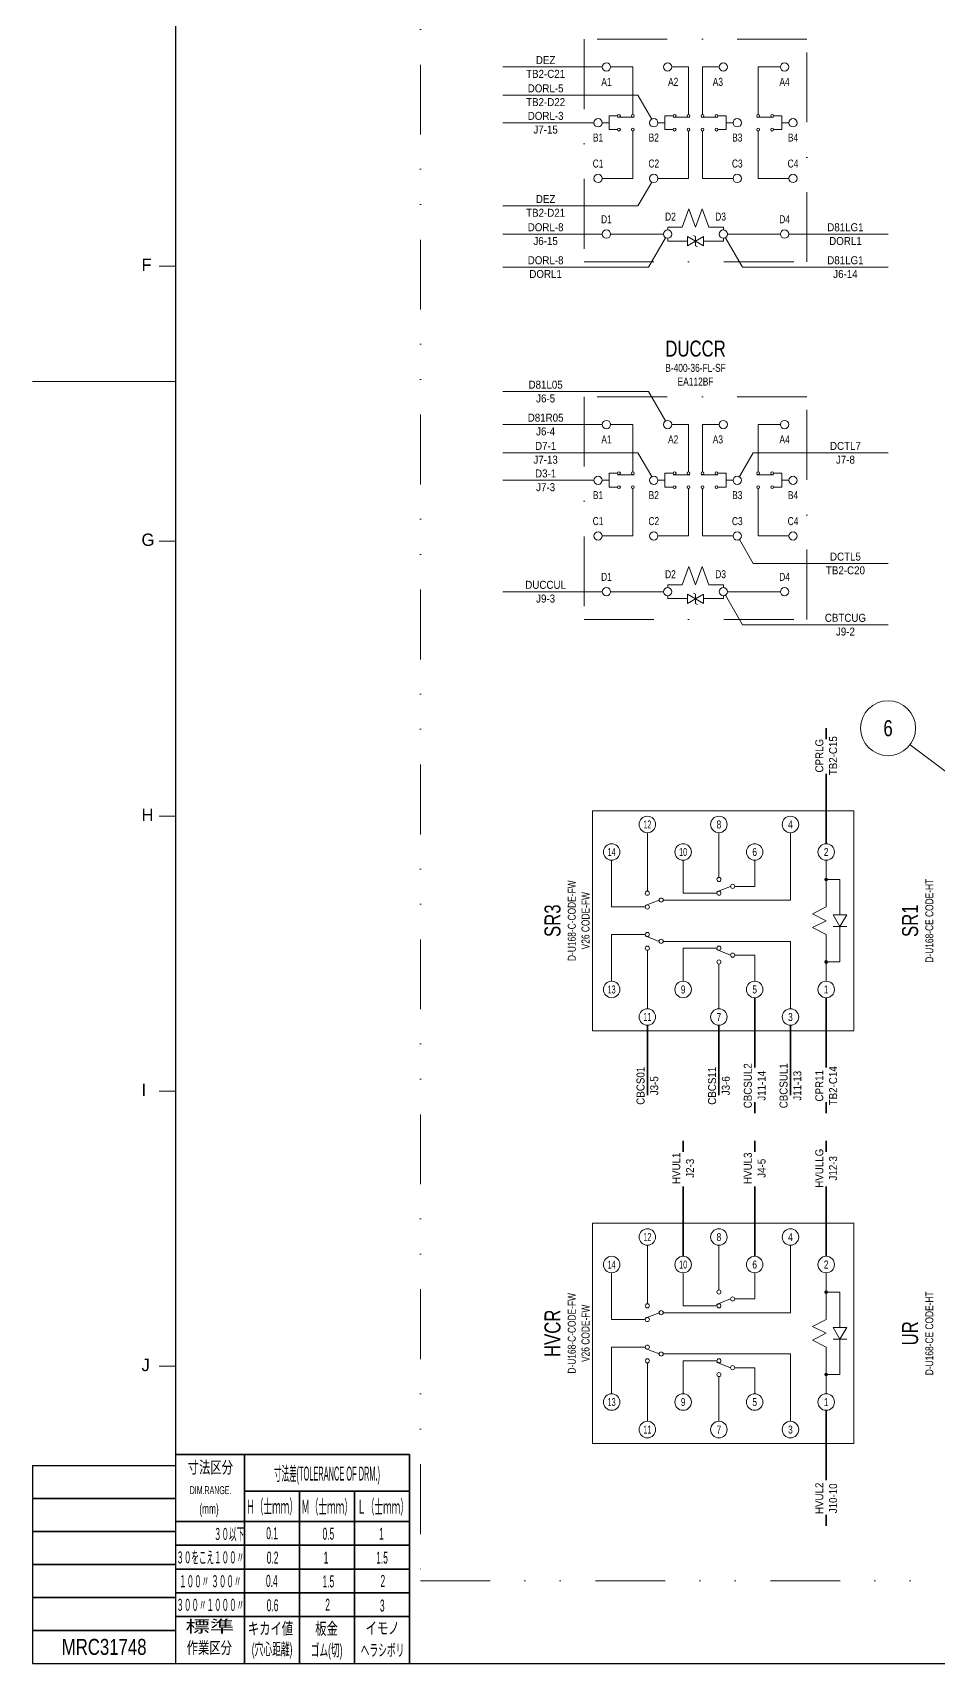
# Model space of a CAD drawing. Header units: millimetres. Extents: x 10 to 821, y 12 to 580.
# Drawn here: x 9.5 to 174.1, y 20 to 316.4 of the extents above; entities that cross this region are included whole.
import ezdxf
from ezdxf.enums import TextEntityAlignment as Align

# ---------------------------------------------------------------- set-up
doc = ezdxf.new("R2010")
doc.units = ezdxf.units.MM
for name, pattern in [('DASHDOT', [25.3, 12.7, -6.3, 0, -6.3]), ('DASHED', [19, 12.7, -6.3]), ('DIVIDE', [31.6, 12.7, -6.3, 0, -6.3, 0, -6.3])]:
    doc.linetypes.add(name, pattern=pattern)
for name, color, linetype in [('GR1_02', 7, 'Continuous'), ('GR1_03', 7, 'Continuous'), ('GR1_04', 7, 'Continuous'), ('GR1_14', 7, 'Continuous'), ('GR1_15', 7, 'Continuous'), ('図面枠B6M', 7, 'Continuous')]:
    doc.layers.add(name, color=color, linetype=linetype)
doc.styles.add('HG丸ｺﾞｼｯｸM-PRO', font='')
doc.styles.get('HG丸ｺﾞｼｯｸM-PRO').set_extended_font_data('HG丸ｺﾞｼｯｸM-PRO')
pattern_1 = [(45, (0, 0), (-0.10606602, 0.10606602), [])]

# ---------------------------------------------------------------- blocks, each defined once
blk = doc.blocks.new('BLKF023')
at = {"layer": '図面枠B6M', "color": 2, "linetype": 'Continuous', "lineweight": 25}
for p, q in [((35.5, 574), (35.5, 20)), ((9.5, 56), (9.5, 20)), ((9.5, 56), (35.5, 56)), ((9.5, 20), (821, 20))]:
    blk.add_line(p, q, dxfattribs=at)
at = {"layer": '図面枠B6M', "color": 4, "linetype": 'Continuous', "lineweight": 13}
for p, q in [((32.5, 274), (35.5, 274)), ((9.5, 253), (35.5, 253)), ((32.5, 224), (35.5, 224)), ((32.5, 174), (35.5, 174)), ((32.5, 124), (35.5, 124)), ((32.5, 74), (35.5, 74))]:
    blk.add_line(p, q, dxfattribs=at)
at = {"layer": '図面枠B6M', "color": 3, "linetype": 'Continuous', "lineweight": 35}
for p, q in [((35.5, 58), (78, 58)), ((48, 58), (48, 20)), ((78, 58), (78, 20)), ((48, 51.3), (78, 51.3)), ((58, 51.3), (58, 20)), ((68, 51.3), (68, 20)), ((9.5, 50), (35.5, 50)), ((35.5, 45.8), (78, 45.8)), ((9.5, 44), (35.5, 44)), ((35.5, 41.47), (78, 41.47)), ((9.5, 38), (35.5, 38)), ((35.5, 37.15), (78, 37.15)), ((35.5, 32.82), (78, 32.82)), ((9.5, 32), (35.5, 32)), ((35.5, 28.5), (78, 28.5)), ((9.5, 26), (35.5, 26))]:
    blk.add_line(p, q, dxfattribs=at)
at = {"layer": '図面枠B6M', "color": 4, "linetype": 'Continuous', "lineweight": 13, "style": 'HG丸ｺﾞｼｯｸM-PRO'}
for s, width, p in [('F', 0.998986, (29.29, 272.45)), ('G', 1.003714, (29.29, 222.45)), ('H', 1.00207, (29.29, 172.45)), ('I', 1.00207, (29.29, 122.45)), ('J', 1.005117, (29.29, 72.45))]:
    blk.add_text(s, height=2.25, dxfattribs=dict(at, width=width)).set_placement(p, align=Align.BOTTOM_LEFT)
for s, height, width, p in [('寸法区分', 2.182, 0.692256, (41.81, 53.9)), ('(mm)', 1.818, 0.619256, (41.57, 46.64)), ('標準', 2.182, 1.489301, (41.71, 25)), ('作業区分', 2.182, 0.692256, (41.62, 21.1)), ('(穴心距離)', 2.182, 0.521231, (53.03, 20.86)), ('ゴム(切)', 2.182, 0.521232, (62.93, 20.67)), ('ヘラシボリ', 2.182, 0.521228, (73.11, 20.67))]:
    blk.add_text(s, height=height, dxfattribs=dict(at, width=width)).set_placement(p, align=Align.BOTTOM_CENTER)
for s, height, width, p in [('寸法差(TOLERANCE OF DRM.)', 2.5455, 0.382528, (63.02, 54.5)), ('DIM.RANGE.', 1.455, 0.522543, (41.85, 51.49)), ('Ｈ（士ｍｍ）', 2.545, 0.439786, (53.03, 48.51)), ('Ｍ（士ｍｍ）', 2.545, 0.439786, (63.02, 48.46)), ('Ｌ（士ｍｍ）', 2.545, 0.439786, (73.2, 48.46)), ('３０以下', 2.182, 0.44793, (45.2, 43.52)), ('0.1', 2.182, 0.522424, (53.03, 43.67)), ('0.5', 2.182, 0.522424, (63.26, 43.57)), ('1', 2.18, 0.521199, (72.92, 43.57)), ('３０をこえ１００〃', 2.182, 0.44793, (41.79, 39.27)), ('0.2', 2.182, 0.522424, (53.12, 39.23)), ('1', 2.18, 0.521199, (62.83, 39.23)), ('1.5', 2.182, 0.522424, (73.02, 39.23)), ('１００〃 ３００〃', 2.182, 0.448161, (41.79, 34.93)), ('0.4', 2.182, 0.522424, (52.98, 34.99)), ('1.5', 2.182, 0.522424, (63.26, 34.9)), ('2', 2.18, 0.521199, (73.16, 34.99)), ('３００〃１０００〃', 2.182, 0.44793, (41.79, 30.64)), ('0.6', 2.182, 0.522424, (53.12, 30.56)), ('2', 2.18, 0.521199, (63.12, 30.65)), ('3', 2.18, 0.521199, (73.06, 30.51)), ('キカイ値', 2.182, 0.692256, (52.74, 26.33)), ('板金', 2.182, 0.692256, (62.93, 26.33)), ('イモノ', 2.182, 0.692256, (73.11, 26.42))]:
    blk.add_text(s, height=height, dxfattribs=dict(at, width=width)).set_placement(p, align=Align.MIDDLE_CENTER)
blk = doc.blocks.new('BLKF084')
at = {"layer": 'GR1_02', "color": 4, "linetype": 'DASHDOT', "lineweight": 13}
for p, q in [((150.25, 250.25), (109.75, 250.25)), ((109.75, 250.25), (109.75, 209.75)), ((150.25, 209.75), (150.25, 250.25)), ((109.75, 209.75), (150.25, 209.75))]:
    blk.add_line(p, q, dxfattribs=at)
at = {"layer": 'GR1_02', "color": 4, "linetype": 'Continuous', "lineweight": 13}
for p, q in [((114.57, 245.19), (118.61, 245.19)), ((118.61, 245.19), (118.61, 236.58)), ((125.7, 245.19), (128.73, 245.19)), ((128.73, 245.19), (128.73, 236.58)), ((134.3, 245.19), (131.27, 245.19)), ((131.27, 245.19), (131.27, 236.58)), ((145.43, 245.19), (141.39, 245.19)), ((141.39, 245.19), (141.39, 236.58)), ((113.04, 235.06), (114.31, 235.06)), ((115.83, 236.33), (114.31, 236.33)), ((114.31, 236.33), (114.31, 233.8)), ((115.83, 236.08), (118.86, 236.08)), ((123.17, 235.06), (124.43, 235.06)), ((125.95, 236.33), (124.43, 236.33)), ((124.43, 236.33), (124.43, 233.8)), ((125.95, 236.08), (128.99, 236.08)), ((134.05, 236.08), (131.01, 236.08)), ((134.05, 236.33), (135.57, 236.33)), ((135.57, 236.33), (135.57, 233.8)), ((136.83, 235.06), (135.57, 235.06)), ((144.18, 236.08), (141.14, 236.08)), ((144.18, 236.33), (145.69, 236.33)), ((145.69, 236.33), (145.69, 233.8)), ((146.96, 235.06), (145.69, 235.06)), ((115.83, 233.8), (114.31, 233.8)), ((118.61, 233.54), (118.61, 224.94)), ((125.95, 233.8), (124.43, 233.8)), ((128.73, 233.54), (128.73, 224.94)), ((131.27, 233.54), (131.27, 224.94)), ((134.05, 233.8), (135.57, 233.8)), ((141.39, 233.54), (141.39, 224.94)), ((144.18, 233.8), (145.69, 233.8)), ((113.04, 224.94), (118.61, 224.94)), ((123.17, 224.94), (128.73, 224.94)), ((136.83, 224.94), (131.27, 224.94)), ((146.96, 224.94), (141.39, 224.94)), ((128.8, 219.42), (127.6, 216.08)), ((130, 216.08), (128.8, 219.42)), ((131.2, 219.42), (130, 216.08)), ((132.4, 216.08), (131.2, 219.42)), ((114.57, 214.81), (124.18, 214.81)), ((124.94, 215.57), (124.94, 216.08)), ((124.94, 216.08), (127.6, 216.08)), ((132.4, 216.08), (135.06, 216.08)), ((135.06, 215.57), (135.06, 216.08)), ((145.43, 214.81), (135.82, 214.81))]:
    blk.add_line(p, q, dxfattribs=at)
for centre, radius in [((113.81, 245.19), 0.759), ((124.94, 245.19), 0.759), ((135.06, 245.19), 0.759), ((146.19, 245.19), 0.759), ((112.28, 235.06), 0.759), ((116.08, 236.33), 0.253), ((118.61, 236.33), 0.253), ((122.41, 235.06), 0.759), ((126.2, 236.33), 0.253), ((128.73, 236.33), 0.253), ((131.27, 236.33), 0.253), ((133.8, 236.33), 0.253), ((137.59, 235.06), 0.759), ((141.39, 236.33), 0.253), ((143.92, 236.33), 0.253), ((147.72, 235.06), 0.759), ((116.08, 233.8), 0.253), ((118.61, 233.8), 0.253), ((126.2, 233.8), 0.253), ((128.73, 233.8), 0.253), ((131.27, 233.8), 0.253), ((133.8, 233.8), 0.253), ((141.39, 233.8), 0.253), ((143.92, 233.8), 0.253), ((112.28, 224.94), 0.759), ((122.41, 224.94), 0.759), ((137.59, 224.94), 0.759), ((147.72, 224.94), 0.759), ((113.81, 214.81), 0.759), ((124.94, 214.81), 0.759), ((135.06, 214.81), 0.759), ((146.19, 214.81), 0.759)]:
    blk.add_circle(centre, radius, dxfattribs=at)
blk = doc.blocks.new('BLKF083')
at = {"layer": 'GR1_02', "color": 4, "linetype": 'Continuous', "lineweight": 13}
blk.add_blockref('BLKF084', (0, 0), dxfattribs=at)
at = {"layer": 'GR1_02', "color": 4, "linetype": 'Continuous', "lineweight": 13, "style": 'HG丸ｺﾞｼｯｸM-PRO'}
for s, width, p in [('A1', 0.78372, (113.81, 242.49)), ('A2', 0.78372, (125.94, 242.49)), ('A3', 0.78372, (134.06, 242.49)), ('A4', 0.78372, (146.19, 242.49)), ('B1', 0.783285, (112.28, 232.36)), ('B2', 0.783285, (122.41, 232.36)), ('B3', 0.783285, (137.59, 232.36)), ('B4', 0.783285, (147.72, 232.36)), ('C1', 0.78334, (112.28, 227.64)), ('C2', 0.78334, (122.41, 227.64)), ('C3', 0.78334, (137.59, 227.64)), ('C4', 0.78334, (147.72, 227.64)), ('D1', 0.784601, (113.81, 217.51)), ('D2', 0.784601, (125.44, 217.99)), ('D3', 0.784601, (134.56, 217.99)), ('D4', 0.784601, (146.19, 217.51))]:
    blk.add_text(s, height=1.455, dxfattribs=dict(at, width=width)).set_placement(p, align=Align.MIDDLE_CENTER)
blk = doc.blocks.new('BLKF086')
at = {"layer": 'GR1_02', "color": 4, "linetype": 'Continuous', "lineweight": 13}
for p, q in [((128.54, 212.68), (128.54, 214.37)), ((130, 213.52), (128.54, 214.37)), ((128.54, 212.68), (130, 213.52)), ((130, 214.37), (129.65, 214.57)), ((130, 213.52), (131.46, 214.37)), ((130, 212.68), (130, 214.37)), ((130, 212.68), (130, 214.37)), ((131.46, 212.68), (130, 213.52)), ((131.46, 212.68), (131.46, 214.37)), ((130, 212.68), (130.35, 212.48))]:
    blk.add_line(p, q, dxfattribs=at)
blk = doc.blocks.new('BLKF085')
at = {"layer": 'GR1_02', "color": 4, "linetype": 'Continuous', "lineweight": 13}
for p, q in [((124.94, 214.05), (124.94, 213.55)), ((124.94, 213.55), (128.54, 213.55)), ((131.46, 213.55), (133.17, 213.55)), ((132.4, 213.55), (135.06, 213.55)), ((135.06, 214.05), (135.06, 213.55))]:
    blk.add_line(p, q, dxfattribs=at)
blk.add_blockref('BLKF086', (0, 0), dxfattribs=at)
blk = doc.blocks.new('BLKF088')
at = {"layer": 'GR1_02', "color": 4, "linetype": 'DASHDOT', "lineweight": 13}
for p, q in [((150.25, 315.25), (109.75, 315.25)), ((109.75, 315.25), (109.75, 274.75)), ((150.25, 274.75), (150.25, 315.25)), ((109.75, 274.75), (150.25, 274.75))]:
    blk.add_line(p, q, dxfattribs=at)
at = {"layer": 'GR1_02', "color": 4, "linetype": 'Continuous', "lineweight": 13}
for p, q in [((114.57, 310.19), (118.61, 310.19)), ((118.61, 310.19), (118.61, 301.58)), ((125.7, 310.19), (128.73, 310.19)), ((128.73, 310.19), (128.73, 301.58)), ((134.3, 310.19), (131.27, 310.19)), ((131.27, 310.19), (131.27, 301.58)), ((145.43, 310.19), (141.39, 310.19)), ((141.39, 310.19), (141.39, 301.58)), ((113.04, 300.06), (114.31, 300.06)), ((115.83, 301.33), (114.31, 301.33)), ((114.31, 301.33), (114.31, 298.8)), ((115.83, 301.08), (118.86, 301.08)), ((123.17, 300.06), (124.43, 300.06)), ((125.95, 301.33), (124.43, 301.33)), ((124.43, 301.33), (124.43, 298.8)), ((125.95, 301.08), (128.99, 301.08)), ((134.05, 301.08), (131.01, 301.08)), ((134.05, 301.33), (135.57, 301.33)), ((135.57, 301.33), (135.57, 298.8)), ((136.83, 300.06), (135.57, 300.06)), ((144.18, 301.08), (141.14, 301.08)), ((144.18, 301.33), (145.69, 301.33)), ((145.69, 301.33), (145.69, 298.8)), ((146.96, 300.06), (145.69, 300.06)), ((115.83, 298.8), (114.31, 298.8)), ((118.61, 298.54), (118.61, 289.94)), ((125.95, 298.8), (124.43, 298.8)), ((128.73, 298.54), (128.73, 289.94)), ((131.27, 298.54), (131.27, 289.94)), ((134.05, 298.8), (135.57, 298.8)), ((141.39, 298.54), (141.39, 289.94)), ((144.18, 298.8), (145.69, 298.8)), ((113.04, 289.94), (118.61, 289.94)), ((123.17, 289.94), (128.73, 289.94)), ((136.83, 289.94), (131.27, 289.94)), ((146.96, 289.94), (141.39, 289.94)), ((128.8, 284.42), (127.6, 281.08)), ((130, 281.08), (128.8, 284.42)), ((131.2, 284.42), (130, 281.08)), ((132.4, 281.08), (131.2, 284.42)), ((114.57, 279.81), (124.18, 279.81)), ((124.94, 280.57), (124.94, 281.08)), ((124.94, 281.08), (127.6, 281.08)), ((132.4, 281.08), (135.06, 281.08)), ((135.06, 280.57), (135.06, 281.08)), ((145.43, 279.81), (135.82, 279.81))]:
    blk.add_line(p, q, dxfattribs=at)
for centre, radius in [((113.81, 310.19), 0.759), ((124.94, 310.19), 0.759), ((135.06, 310.19), 0.759), ((146.19, 310.19), 0.759), ((112.28, 300.06), 0.759), ((116.08, 301.33), 0.253), ((118.61, 301.33), 0.253), ((122.41, 300.06), 0.759), ((126.2, 301.33), 0.253), ((128.73, 301.33), 0.253), ((131.27, 301.33), 0.253), ((133.8, 301.33), 0.253), ((137.59, 300.06), 0.759), ((141.39, 301.33), 0.253), ((143.92, 301.33), 0.253), ((147.72, 300.06), 0.759), ((116.08, 298.8), 0.253), ((118.61, 298.8), 0.253), ((126.2, 298.8), 0.253), ((128.73, 298.8), 0.253), ((131.27, 298.8), 0.253), ((133.8, 298.8), 0.253), ((141.39, 298.8), 0.253), ((143.92, 298.8), 0.253), ((112.28, 289.94), 0.759), ((122.41, 289.94), 0.759), ((137.59, 289.94), 0.759), ((147.72, 289.94), 0.759), ((113.81, 279.81), 0.759), ((124.94, 279.81), 0.759), ((135.06, 279.81), 0.759), ((146.19, 279.81), 0.759)]:
    blk.add_circle(centre, radius, dxfattribs=at)
blk = doc.blocks.new('BLKF087')
at = {"layer": 'GR1_02', "color": 4, "linetype": 'Continuous', "lineweight": 13}
blk.add_blockref('BLKF088', (0, 0), dxfattribs=at)
at = {"layer": 'GR1_02', "color": 4, "linetype": 'Continuous', "lineweight": 13, "style": 'HG丸ｺﾞｼｯｸM-PRO'}
for s, width, p in [('A1', 0.78372, (113.81, 307.49)), ('A2', 0.78372, (125.94, 307.49)), ('A3', 0.78372, (134.06, 307.49)), ('A4', 0.78372, (146.19, 307.49)), ('B1', 0.783285, (112.28, 297.36)), ('B2', 0.783285, (122.41, 297.36)), ('B3', 0.783285, (137.59, 297.36)), ('B4', 0.783285, (147.72, 297.36)), ('C1', 0.78334, (112.28, 292.64)), ('C2', 0.78334, (122.41, 292.64)), ('C3', 0.78334, (137.59, 292.64)), ('C4', 0.78334, (147.72, 292.64)), ('D1', 0.784601, (113.81, 282.51)), ('D2', 0.784601, (125.44, 282.99)), ('D3', 0.784601, (134.56, 282.99)), ('D4', 0.784601, (146.19, 282.51))]:
    blk.add_text(s, height=1.455, dxfattribs=dict(at, width=width)).set_placement(p, align=Align.MIDDLE_CENTER)
blk = doc.blocks.new('BLKF090')
at = {"layer": 'GR1_02', "color": 4, "linetype": 'Continuous', "lineweight": 13}
for p, q in [((128.54, 277.68), (128.54, 279.37)), ((130, 278.52), (128.54, 279.37)), ((130, 279.37), (129.65, 279.57)), ((130, 278.52), (131.46, 279.37)), ((130, 277.68), (130, 279.37)), ((130, 277.68), (130, 279.37)), ((131.46, 277.68), (131.46, 279.37)), ((128.54, 277.68), (130, 278.52)), ((131.46, 277.68), (130, 278.52)), ((130, 277.68), (130.35, 277.48))]:
    blk.add_line(p, q, dxfattribs=at)
blk = doc.blocks.new('BLKF089')
at = {"layer": 'GR1_02', "color": 4, "linetype": 'Continuous', "lineweight": 13}
for p, q in [((124.94, 279.05), (124.94, 278.55)), ((135.06, 279.05), (135.06, 278.55)), ((124.94, 278.55), (128.54, 278.55)), ((131.46, 278.55), (133.17, 278.55)), ((132.4, 278.55), (135.06, 278.55))]:
    blk.add_line(p, q, dxfattribs=at)
blk.add_blockref('BLKF090', (0, 0), dxfattribs=at)
blk = doc.blocks.new('BLKF114')
at = {"layer": 'GR1_02', "color": 4, "linetype": 'Continuous', "lineweight": 13}
for p, q in [((128.54, 277.68), (128.54, 279.37)), ((130, 278.52), (128.54, 279.37)), ((130, 279.37), (129.65, 279.57)), ((130, 278.52), (131.46, 279.37)), ((130, 277.68), (130, 279.37)), ((130, 277.68), (130, 279.37)), ((131.46, 277.68), (131.46, 279.37)), ((128.54, 277.68), (130, 278.52)), ((131.46, 277.68), (130, 278.52)), ((130, 277.68), (130.35, 277.48))]:
    blk.add_line(p, q, dxfattribs=at)
blk = doc.blocks.new('BLKF113')
at = {"layer": 'GR1_02', "color": 4, "linetype": 'Continuous', "lineweight": 13}
for p, q in [((124.94, 279.05), (124.94, 278.55)), ((135.06, 279.05), (135.06, 278.55)), ((124.94, 278.55), (128.54, 278.55)), ((131.46, 278.55), (133.17, 278.55)), ((132.4, 278.55), (135.06, 278.55))]:
    blk.add_line(p, q, dxfattribs=at)
blk.add_blockref('BLKF114', (0, 0), dxfattribs=at)
blk = doc.blocks.new('BLKF150')
at = {"layer": 'GR1_02', "linetype": 'Continuous', "lineweight": 13}
h = blk.add_hatch(dxfattribs=at)
h.set_pattern_fill('_USER', color=4, scale=0.15, angle=45, style=0, pattern_type=0)
h.set_pattern_definition(pattern_1)
edge = h.paths.add_edge_path(flags=0)
edge.add_arc((153.75, 87.5), 0.25, 0, 360, ccw=False)
h = blk.add_hatch(dxfattribs=at)
h.set_pattern_fill('_USER', color=4, scale=0.15, angle=45, style=0, pattern_type=0)
h.set_pattern_definition(pattern_1)
edge = h.paths.add_edge_path(flags=0)
edge.add_arc((153.75, 72.5), 0.25, 0, 360, ccw=False)
at = {"layer": 'GR1_02', "color": 4, "linetype": 'Continuous', "lineweight": 13}
for p, q in [((111.25, 100), (158.75, 100)), ((111.25, 60), (111.25, 100)), ((158.75, 100), (158.75, 60)), ((121.25, 96), (121.25, 85.38)), ((134.25, 96), (134.25, 87.88)), ((147.25, 96), (147.25, 83.75)), ((114.75, 91), (114.75, 82.5)), ((127.75, 91), (127.75, 85)), ((140.75, 91), (140.75, 86.25)), ((153.75, 91), (153.75, 82.5)), ((136.38, 86.25), (133.84, 85.24)), ((140.75, 86.25), (137.12, 86.25)), ((156.25, 87.5), (153.75, 87.5)), ((156.25, 87.5), (156.25, 81.08)), ((123.38, 83.75), (120.84, 82.74)), ((147.25, 83.75), (124.12, 83.75)), ((133.88, 85), (127.75, 85)), ((120.88, 82.5), (114.75, 82.5)), ((153.75, 82.5), (151.25, 81.25)), ((151.25, 81.25), (153.75, 80)), ((157.5, 81.08), (155, 81.08)), ((156.25, 78.92), (155, 81.08)), ((157.5, 81.08), (156.25, 78.92)), ((114.75, 77.5), (114.75, 69)), ((120.88, 77.5), (114.75, 77.5)), ((123.38, 76.25), (120.84, 77.26)), ((153.75, 80), (151.25, 78.75)), ((151.25, 78.75), (153.75, 77.5)), ((153.75, 77.5), (153.75, 69)), ((157.5, 78.92), (155, 78.92)), ((156.25, 78.92), (156.25, 72.5)), ((121.25, 74.63), (121.25, 64)), ((147.25, 76.25), (124.12, 76.25)), ((133.88, 75), (127.75, 75)), ((127.75, 75), (127.75, 69)), ((136.38, 73.75), (133.84, 74.76)), ((147.25, 64), (147.25, 76.25)), ((134.25, 64), (134.25, 72.13)), ((140.75, 73.75), (137.12, 73.75)), ((140.75, 69), (140.75, 73.75)), ((156.25, 72.5), (153.75, 72.5)), ((158.75, 60), (111.25, 60))]:
    blk.add_line(p, q, dxfattribs=at)
for centre, radius in [((121.25, 97.5), 1.5), ((134.25, 97.5), 1.5), ((147.25, 97.5), 1.5), ((114.75, 92.5), 1.5), ((127.75, 92.5), 1.5), ((140.75, 92.5), 1.5), ((153.75, 92.5), 1.5), ((134.25, 87.5), 0.375), ((136.75, 86.25), 0.375), ((153.75, 87.5), 0.25), ((121.25, 85), 0.375), ((123.75, 83.75), 0.375), ((134.25, 85), 0.375), ((121.25, 82.5), 0.375), ((121.25, 77.5), 0.375), ((121.25, 75), 0.375), ((123.75, 76.25), 0.375), ((134.25, 75), 0.375), ((136.75, 73.75), 0.375), ((134.25, 72.5), 0.375), ((153.75, 72.5), 0.25), ((114.75, 67.5), 1.5), ((127.75, 67.5), 1.5), ((140.75, 67.5), 1.5), ((153.75, 67.5), 1.5), ((121.25, 62.5), 1.5), ((134.25, 62.5), 1.5), ((147.25, 62.5), 1.5)]:
    blk.add_circle(centre, radius, dxfattribs=at)
at = {"layer": 'GR1_02', "color": 4, "linetype": 'Continuous', "lineweight": 13, "style": 'HG丸ｺﾞｼｯｸM-PRO'}
for s, height, width, p in [('12', 1.455, 0.619953, (121.25, 97.5)), ('8', 1.45, 0.784542, (134.25, 97.5)), ('4', 1.45, 0.784542, (147.25, 97.5)), ('14', 1.455, 0.619953, (114.75, 92.5)), ('10', 1.455, 0.619953, (127.75, 92.5)), ('6', 1.45, 0.784542, (140.75, 92.5)), ('2', 1.45, 0.784542, (153.75, 92.5)), ('13', 1.455, 0.619953, (114.75, 67.5)), ('9', 1.45, 0.784542, (127.75, 67.5)), ('5', 1.45, 0.784542, (140.75, 67.5)), ('1', 1.45, 0.784542, (153.75, 67.5)), ('11', 1.455, 0.619953, (121.25, 62.5)), ('7', 1.45, 0.784542, (134.25, 62.5)), ('3', 1.45, 0.784542, (147.25, 62.5))]:
    blk.add_text(s, height=height, rotation=360, dxfattribs=dict(at, width=width)).set_placement(p, align=Align.MIDDLE_CENTER)
blk = doc.blocks.new('BLKF157')
at = {"layer": 'GR1_02', "linetype": 'Continuous', "lineweight": 13}
h = blk.add_hatch(dxfattribs=at)
h.set_pattern_fill('_USER', color=4, scale=0.15, angle=45, style=0, pattern_type=0)
h.set_pattern_definition(pattern_1)
edge = h.paths.add_edge_path(flags=0)
edge.add_arc((153.75, 162.5), 0.25, 0, 360, ccw=False)
h = blk.add_hatch(dxfattribs=at)
h.set_pattern_fill('_USER', color=4, scale=0.15, angle=45, style=0, pattern_type=0)
h.set_pattern_definition(pattern_1)
edge = h.paths.add_edge_path(flags=0)
edge.add_arc((153.75, 147.5), 0.25, 0, 360, ccw=False)
at = {"layer": 'GR1_02', "color": 4, "linetype": 'Continuous', "lineweight": 13}
for p, q in [((111.25, 175), (158.75, 175)), ((111.25, 135), (111.25, 175)), ((158.75, 175), (158.75, 135)), ((121.25, 171), (121.25, 160.38)), ((134.25, 171), (134.25, 162.88)), ((147.25, 171), (147.25, 158.75)), ((114.75, 166), (114.75, 157.5)), ((127.75, 166), (127.75, 160)), ((140.75, 166), (140.75, 161.25)), ((153.75, 166), (153.75, 157.5)), ((136.38, 161.25), (133.84, 160.24)), ((140.75, 161.25), (137.12, 161.25)), ((156.25, 162.5), (153.75, 162.5)), ((156.25, 162.5), (156.25, 156.08)), ((120.88, 157.5), (114.75, 157.5)), ((123.38, 158.75), (120.84, 157.74)), ((147.25, 158.75), (124.12, 158.75)), ((133.88, 160), (127.75, 160)), ((153.75, 157.5), (151.25, 156.25)), ((151.25, 156.25), (153.75, 155)), ((153.75, 155), (151.25, 153.75)), ((157.5, 156.08), (155, 156.08)), ((156.25, 153.92), (155, 156.08)), ((157.5, 156.08), (156.25, 153.92)), ((114.75, 152.5), (114.75, 144)), ((120.88, 152.5), (114.75, 152.5)), ((123.38, 151.25), (120.84, 152.26)), ((147.25, 151.25), (124.12, 151.25)), ((147.25, 139), (147.25, 151.25)), ((151.25, 153.75), (153.75, 152.5)), ((153.75, 152.5), (153.75, 144)), ((157.5, 153.92), (155, 153.92)), ((156.25, 153.92), (156.25, 147.5)), ((121.25, 149.63), (121.25, 139)), ((133.88, 150), (127.75, 150)), ((127.75, 150), (127.75, 144)), ((136.38, 148.75), (133.84, 149.76)), ((140.75, 148.75), (137.12, 148.75)), ((140.75, 144), (140.75, 148.75)), ((134.25, 139), (134.25, 147.13)), ((156.25, 147.5), (153.75, 147.5)), ((158.75, 135), (111.25, 135))]:
    blk.add_line(p, q, dxfattribs=at)
for centre, radius in [((121.25, 172.5), 1.5), ((134.25, 172.5), 1.5), ((147.25, 172.5), 1.5), ((114.75, 167.5), 1.5), ((127.75, 167.5), 1.5), ((140.75, 167.5), 1.5), ((153.75, 167.5), 1.5), ((121.25, 160), 0.375), ((134.25, 162.5), 0.375), ((134.25, 160), 0.375), ((136.75, 161.25), 0.375), ((153.75, 162.5), 0.25), ((121.25, 157.5), 0.375), ((123.75, 158.75), 0.375), ((121.25, 152.5), 0.375), ((123.75, 151.25), 0.375), ((121.25, 150), 0.375), ((134.25, 150), 0.375), ((136.75, 148.75), 0.375), ((134.25, 147.5), 0.375), ((153.75, 147.5), 0.25), ((114.75, 142.5), 1.5), ((127.75, 142.5), 1.5), ((140.75, 142.5), 1.5), ((153.75, 142.5), 1.5), ((121.25, 137.5), 1.5), ((134.25, 137.5), 1.5), ((147.25, 137.5), 1.5)]:
    blk.add_circle(centre, radius, dxfattribs=at)
at = {"layer": 'GR1_02', "color": 4, "linetype": 'Continuous', "lineweight": 13, "style": 'HG丸ｺﾞｼｯｸM-PRO'}
for s, height, width, p in [('12', 1.455, 0.619953, (121.25, 172.5)), ('8', 1.45, 0.784542, (134.25, 172.5)), ('4', 1.45, 0.784542, (147.25, 172.5)), ('14', 1.455, 0.619953, (114.75, 167.5)), ('10', 1.455, 0.619953, (127.75, 167.5)), ('6', 1.45, 0.784542, (140.75, 167.5)), ('2', 1.45, 0.784542, (153.75, 167.5)), ('13', 1.455, 0.619953, (114.75, 142.5)), ('9', 1.45, 0.784542, (127.75, 142.5)), ('5', 1.45, 0.784542, (140.75, 142.5)), ('1', 1.45, 0.784542, (153.75, 142.5)), ('11', 1.455, 0.619953, (121.25, 137.5)), ('7', 1.45, 0.784542, (134.25, 137.5)), ('3', 1.45, 0.784542, (147.25, 137.5))]:
    blk.add_text(s, height=height, rotation=360, dxfattribs=dict(at, width=width)).set_placement(p, align=Align.MIDDLE_CENTER)
blk = doc.blocks.new('BLKF224')
at = {"layer": 'GR1_14', "color": 4, "linetype": 'DIVIDE', "lineweight": 13}
for p, q in [((80, 565), (80, 35)), ((80, 35), (495, 35))]:
    blk.add_line(p, q, dxfattribs=at)

msp = doc.modelspace()

# ---------------------------------------------------------------- linework, layer by layer
at = {"layer": 'GR1_03', "color": 4, "linetype": 'Continuous', "lineweight": 13}
for p, q in [((95, 310.19), (113.05, 310.19)), ((95, 305.06), (119.52, 305.06)), ((122.03, 300.72), (119.52, 305.06)), ((95, 300.06), (111.52, 300.06)), ((122.03, 289.28), (119.52, 284.94)), ((95, 284.94), (119.52, 284.94)), ((95, 279.81), (113.05, 279.81)), ((124.56, 279.15), (121.47, 273.81)), ((135.44, 279.15), (138.53, 273.81)), ((165, 279.81), (146.95, 279.81)), ((95, 273.81), (121.47, 273.81)), ((165, 273.81), (138.53, 273.81)), ((95, 251.19), (121.47, 251.19)), ((124.56, 245.85), (121.47, 251.19)), ((95, 245.19), (113.05, 245.19)), ((95, 240.06), (119.52, 240.06)), ((122.03, 235.72), (119.52, 240.06)), ((137.97, 235.72), (140.48, 240.06)), ((165, 240.06), (140.48, 240.06)), ((95, 235.06), (111.52, 235.06)), ((137.97, 224.28), (140.48, 219.94)), ((165, 219.94), (140.48, 219.94)), ((95, 214.81), (113.05, 214.81)), ((135.44, 214.15), (138.53, 208.81)), ((165, 208.81), (138.53, 208.81))]:
    msp.add_line(p, q, dxfattribs=at)
at = {"layer": 'GR1_03', "color": 3, "linetype": 'DASHED', "lineweight": 35}
for p, q in [((153.75, 169), (153.75, 190)), ((140.75, 141), (140.75, 120)), ((153.75, 141), (153.75, 120)), ((121.25, 136), (121.25, 120)), ((134.25, 136), (134.25, 120)), ((147.25, 136), (147.25, 120)), ((127.75, 94), (127.75, 115)), ((140.75, 94), (140.75, 115)), ((153.75, 94), (153.75, 115)), ((153.75, 66), (153.75, 45))]:
    msp.add_line(p, q, dxfattribs=at)
at = {"layer": 'GR1_15', "color": 6, "linetype": 'Continuous', "lineweight": 13}
msp.add_line((186.25, 174), (168.99, 186.99), dxfattribs=at)
msp.add_circle((165, 190), 5, dxfattribs=at)

# ---------------------------------------------------------------- block references
at = {"layer": 'GR1_02', "color": 4, "linetype": 'Continuous', "lineweight": 13}
for name in ['BLKF087', 'BLKF089', 'BLKF113', 'BLKF083', 'BLKF085', 'BLKF157', 'BLKF150']:
    msp.add_blockref(name, (0, 0), dxfattribs=at)
at = {"layer": 'GR1_14', "color": 4, "linetype": 'DIVIDE', "lineweight": 13}
msp.add_blockref('BLKF224', (0, 0), dxfattribs=at)
at = {"layer": '図面枠B6M', "color": 4, "linetype": 'Continuous', "lineweight": 13}
msp.add_blockref('BLKF023', (0, 0), dxfattribs=at)

# ---------------------------------------------------------------- texts
at = {"layer": 'GR1_02', "color": 4, "linetype": 'Continuous', "lineweight": 13, "style": 'HG丸ｺﾞｼｯｸM-PRO'}
for s, height, width, p in [('DUCCR', 2.909, 0.782461, (130, 259)), ('B-400-36-FL-SF', 1.4545, 0.782932, (130, 255.5)), ('EA112BF', 1.455, 0.783795, (130, 253))]:
    msp.add_text(s, height=height, dxfattribs=dict(at, width=width)).set_placement(p, align=Align.MIDDLE_CENTER)
at = {"layer": 'GR1_02', "color": 3, "linetype": 'Continuous', "lineweight": 35, "style": 'HG丸ｺﾞｼｯｸM-PRO'}
for s, height, width, p in [('D-U168-C-CODE-FW', 1.4545, 0.783202, (107.5, 155)), ('V26 CODE-FW', 1.4545, 0.783747, (110, 155)), ('D-U168-CE CODE-HT', 1.4545, 0.783457, (172.5, 155)), ('SR3', 2.909, 0.782666, (104, 155)), ('SR1', 2.909, 0.782666, (169, 155)), ('D-U168-C-CODE-FW', 1.4545, 0.783202, (107.5, 80)), ('D-U168-CE CODE-HT', 1.4545, 0.783457, (172.5, 80)), ('HVCR', 2.909, 0.782449, (104, 80)), ('V26 CODE-FW', 1.4545, 0.783747, (110, 80)), ('UR', 2.909, 0.781585, (169, 80))]:
    msp.add_text(s, height=height, rotation=90, dxfattribs=dict(at, width=width)).set_placement(p, align=Align.MIDDLE_CENTER)
at = {"layer": 'GR1_04', "color": 3, "linetype": 'Continuous', "lineweight": 35, "style": 'HG丸ｺﾞｼｯｸM-PRO'}
for s, width, p in [('DEZ', 0.913363, (102.75, 311.44)), ('TB2-C21', 0.911795, (102.75, 308.94)), ('DORL-5', 0.911713, (102.75, 306.31)), ('TB2-D22', 0.911582, (102.75, 303.81)), ('DORL-3', 0.911713, (102.75, 301.31)), ('J7-15', 0.910866, (102.75, 298.81)), ('DEZ', 0.913363, (102.75, 286.19)), ('TB2-D21', 0.911582, (102.75, 283.69)), ('DORL-8', 0.911713, (102.75, 281.06)), ('J6-15', 0.910866, (102.75, 278.56)), ('DORL-8', 0.911713, (102.75, 275.06)), ('DORL1', 0.911746, (102.75, 272.56)), ('J6-14', 0.910866, (157.25, 272.56)), ('D81L05', 0.910979, (102.75, 252.44)), ('J6-5', 0.910905, (102.75, 249.94)), ('D81R05', 0.911442, (102.75, 246.44)), ('J6-4', 0.910905, (102.75, 243.94)), ('D7-1', 0.910998, (102.75, 241.31)), ('J7-13', 0.910866, (102.75, 238.81)), ('J7-8', 0.910905, (157.25, 238.81)), ('D3-1', 0.910998, (102.75, 236.31)), ('J7-3', 0.910905, (102.75, 233.81)), ('TB2-C20', 0.911795, (157.25, 218.69)), ('DUCCUL', 0.91199, (102.75, 216.06)), ('J9-3', 0.910905, (102.75, 213.56)), ('J9-2', 0.910905, (157.25, 207.56))]:
    msp.add_text(s, height=1.455, dxfattribs=dict(at, width=width)).set_placement(p, align=Align.MIDDLE_CENTER)
for s, rotation, width, p in [('D81LG1', 360, 0.910966, (157.25, 281.06)), ('DORL1', 360, 0.911746, (157.25, 278.56)), ('D81LG1', 360, 0.910966, (157.25, 275.06)), ('DCTL7', 360, 0.912031, (157.25, 241.31)), ('DCTL5', 360, 0.912031, (157.25, 221.19)), ('CBTCUG', 360, 0.912286, (157.25, 210.06)), ('CPRLG', 90, 0.911845, (152.5, 185)), ('TB2-C15', 90, 0.911795, (155, 185)), ('CBCS01', 90, 0.911868, (120, 125)), ('CBCS11', 90, 0.911868, (133, 125)), ('CBCSUL2', 90, 0.912029, (139.5, 125)), ('J11-14', 90, 0.910841, (142, 125)), ('CBCSUL1', 90, 0.912029, (146, 125)), ('J11-13', 90, 0.910841, (148.5, 125)), ('CPR11', 90, 0.911658, (152.5, 125)), ('TB2-C14', 90, 0.911795, (155, 125)), ('J3-5', 90, 0.910905, (122.5, 125)), ('J3-6', 90, 0.910905, (135.5, 125)), ('HVUL1', 90, 0.911972, (126.5, 110)), ('HVUL3', 90, 0.911972, (139.5, 110)), ('HVULLG', 90, 0.911922, (152.5, 110)), ('J2-3', 90, 0.910905, (129, 110)), ('J4-5', 90, 0.910905, (142, 110)), ('J12-3', 90, 0.910866, (155, 110)), ('HVUL2', 90, 0.911972, (152.5, 50)), ('J10-10', 90, 0.910841, (155, 50))]:
    msp.add_text(s, height=1.455, rotation=rotation, dxfattribs=dict(at, width=width)).set_placement(p, align=Align.MIDDLE_CENTER)
at = {"layer": 'GR1_15', "color": 6, "linetype": 'Continuous', "lineweight": 35, "style": 'HG丸ｺﾞｼｯｸM-PRO', "width": 0.784542}
msp.add_text('6', height=2.91, rotation=0, dxfattribs=at).set_placement((165, 190), align=Align.MIDDLE_CENTER)
at = {"layer": '図面枠B6M', "color": 3, "linetype": 'Continuous', "lineweight": 35, "style": 'HG丸ｺﾞｼｯｸM-PRO', "width": 0.783478}
msp.add_text('MRC31748', height=2.909, dxfattribs=at).set_placement((22.5, 23), align=Align.MIDDLE_CENTER)

doc.saveas('drawing.dxf')
